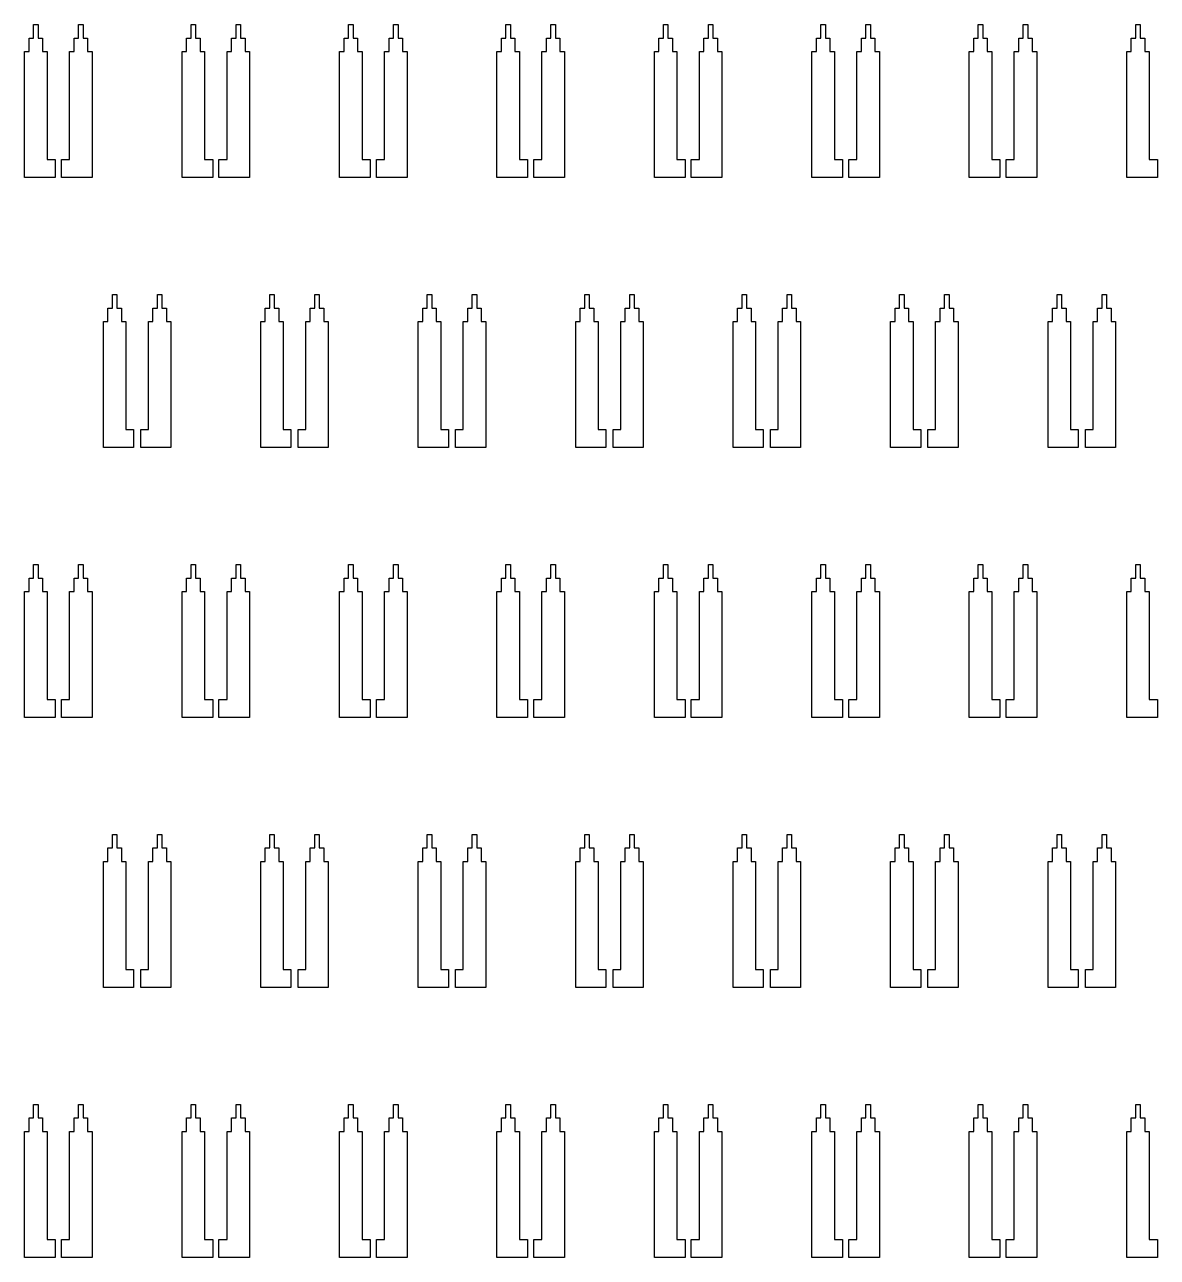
# Model space of a CAD drawing. Extents: x -38350 to 38650, y -35000 to 36000.
# Drawn here: x 20502 to 20753.8, y -23394 to -23120 of the extents above; entities that cross this region are included whole.
import ezdxf

# ---------------------------------------------------------------- set-up
doc = ezdxf.new("R2010")
doc.units = 0
doc.header["$MEASUREMENT"] = 0

msp = doc.modelspace()

# ---------------------------------------------------------------- linework, layer by layer
for p, q in [((20504, -23123), (20504, -23120)), ((20504, -23120), (20505, -23120)), ((20505, -23120), (20505, -23123)), ((20514, -23123), (20514, -23120)), ((20514, -23120), (20515, -23120)), ((20515, -23120), (20515, -23123)), ((20539, -23123), (20539, -23120)), ((20539, -23120), (20540, -23120)), ((20540, -23120), (20540, -23123)), ((20549, -23123), (20549, -23120)), ((20549, -23120), (20550, -23120)), ((20550, -23120), (20550, -23123)), ((20574, -23123), (20574, -23120)), ((20574, -23120), (20575, -23120)), ((20575, -23120), (20575, -23123)), ((20584, -23123), (20584, -23120)), ((20584, -23120), (20585, -23120)), ((20585, -23120), (20585, -23123)), ((20609, -23123), (20609, -23120)), ((20609, -23120), (20610, -23120)), ((20610, -23120), (20610, -23123)), ((20619, -23123), (20619, -23120)), ((20619, -23120), (20620, -23120)), ((20620, -23120), (20620, -23123)), ((20644, -23123), (20644, -23120)), ((20644, -23120), (20645, -23120)), ((20645, -23120), (20645, -23123)), ((20654, -23123), (20654, -23120)), ((20654, -23120), (20655, -23120)), ((20655, -23120), (20655, -23123)), ((20679, -23123), (20679, -23120)), ((20679, -23120), (20680, -23120)), ((20680, -23120), (20680, -23123)), ((20689, -23123), (20689, -23120)), ((20689, -23120), (20690, -23120)), ((20690, -23120), (20690, -23123)), ((20714, -23123), (20714, -23120)), ((20714, -23120), (20715, -23120)), ((20715, -23120), (20715, -23123)), ((20724, -23123), (20724, -23120)), ((20724, -23120), (20725, -23120)), ((20725, -23120), (20725, -23123)), ((20749, -23123), (20749, -23120)), ((20749, -23120), (20750, -23120)), ((20750, -23120), (20750, -23123)), ((20503, -23126), (20503, -23123)), ((20503, -23123), (20504, -23123)), ((20505, -23123), (20506, -23123)), ((20506, -23123), (20506, -23126)), ((20513, -23126), (20513, -23123)), ((20513, -23123), (20514, -23123)), ((20515, -23123), (20516, -23123)), ((20516, -23123), (20516, -23126)), ((20538, -23126), (20538, -23123)), ((20538, -23123), (20539, -23123)), ((20540, -23123), (20541, -23123)), ((20541, -23123), (20541, -23126)), ((20548, -23126), (20548, -23123)), ((20548, -23123), (20549, -23123)), ((20550, -23123), (20551, -23123)), ((20551, -23123), (20551, -23126)), ((20573, -23126), (20573, -23123)), ((20573, -23123), (20574, -23123)), ((20575, -23123), (20576, -23123)), ((20576, -23123), (20576, -23126)), ((20583, -23126), (20583, -23123)), ((20583, -23123), (20584, -23123)), ((20585, -23123), (20586, -23123)), ((20586, -23123), (20586, -23126)), ((20608, -23126), (20608, -23123)), ((20608, -23123), (20609, -23123)), ((20610, -23123), (20611, -23123)), ((20611, -23123), (20611, -23126)), ((20618, -23126), (20618, -23123)), ((20618, -23123), (20619, -23123)), ((20620, -23123), (20621, -23123)), ((20621, -23123), (20621, -23126)), ((20643, -23126), (20643, -23123)), ((20643, -23123), (20644, -23123)), ((20645, -23123), (20646, -23123)), ((20646, -23123), (20646, -23126)), ((20653, -23126), (20653, -23123)), ((20653, -23123), (20654, -23123)), ((20655, -23123), (20656, -23123)), ((20656, -23123), (20656, -23126)), ((20678, -23126), (20678, -23123)), ((20678, -23123), (20679, -23123)), ((20680, -23123), (20681, -23123)), ((20681, -23123), (20681, -23126)), ((20688, -23126), (20688, -23123)), ((20688, -23123), (20689, -23123)), ((20690, -23123), (20691, -23123)), ((20691, -23123), (20691, -23126)), ((20713, -23126), (20713, -23123)), ((20713, -23123), (20714, -23123)), ((20715, -23123), (20716, -23123)), ((20716, -23123), (20716, -23126)), ((20723, -23126), (20723, -23123)), ((20723, -23123), (20724, -23123)), ((20725, -23123), (20726, -23123)), ((20726, -23123), (20726, -23126)), ((20748, -23126), (20748, -23123)), ((20748, -23123), (20749, -23123)), ((20750, -23123), (20751, -23123)), ((20751, -23123), (20751, -23126)), ((20502, -23154), (20502, -23126)), ((20502, -23126), (20503, -23126)), ((20506, -23126), (20507, -23126)), ((20507, -23126), (20507, -23150)), ((20512, -23150), (20512, -23126)), ((20512, -23126), (20513, -23126)), ((20516, -23126), (20517, -23126)), ((20517, -23126), (20517, -23154)), ((20537, -23154), (20537, -23126)), ((20537, -23126), (20538, -23126)), ((20541, -23126), (20542, -23126)), ((20542, -23126), (20542, -23150)), ((20547, -23150), (20547, -23126)), ((20547, -23126), (20548, -23126)), ((20551, -23126), (20552, -23126)), ((20552, -23126), (20552, -23154)), ((20572, -23154), (20572, -23126)), ((20572, -23126), (20573, -23126)), ((20576, -23126), (20577, -23126)), ((20577, -23126), (20577, -23150)), ((20582, -23150), (20582, -23126)), ((20582, -23126), (20583, -23126)), ((20586, -23126), (20587, -23126)), ((20587, -23126), (20587, -23154)), ((20607, -23154), (20607, -23126)), ((20607, -23126), (20608, -23126)), ((20611, -23126), (20612, -23126)), ((20612, -23126), (20612, -23150)), ((20617, -23150), (20617, -23126)), ((20617, -23126), (20618, -23126)), ((20621, -23126), (20622, -23126)), ((20622, -23126), (20622, -23154)), ((20642, -23154), (20642, -23126)), ((20642, -23126), (20643, -23126)), ((20646, -23126), (20647, -23126)), ((20647, -23126), (20647, -23150)), ((20652, -23150), (20652, -23126)), ((20652, -23126), (20653, -23126)), ((20656, -23126), (20657, -23126)), ((20657, -23126), (20657, -23154)), ((20677, -23154), (20677, -23126)), ((20677, -23126), (20678, -23126)), ((20681, -23126), (20682, -23126)), ((20682, -23126), (20682, -23150)), ((20687, -23150), (20687, -23126)), ((20687, -23126), (20688, -23126)), ((20691, -23126), (20692, -23126)), ((20692, -23126), (20692, -23154)), ((20712, -23154), (20712, -23126)), ((20712, -23126), (20713, -23126)), ((20716, -23126), (20717, -23126)), ((20717, -23126), (20717, -23150)), ((20722, -23150), (20722, -23126)), ((20722, -23126), (20723, -23126)), ((20726, -23126), (20727, -23126)), ((20727, -23126), (20727, -23154)), ((20747, -23154), (20747, -23126)), ((20747, -23126), (20748, -23126)), ((20751, -23126), (20752, -23126)), ((20752, -23126), (20752, -23150)), ((20507, -23150), (20508.8, -23150)), ((20508.8, -23150), (20508.8, -23154)), ((20510.2, -23154), (20510.2, -23150)), ((20510.2, -23150), (20512, -23150)), ((20542, -23150), (20543.8, -23150)), ((20543.8, -23150), (20543.8, -23154)), ((20545.2, -23154), (20545.2, -23150)), ((20545.2, -23150), (20547, -23150)), ((20577, -23150), (20578.8, -23150)), ((20578.8, -23150), (20578.8, -23154)), ((20580.2, -23154), (20580.2, -23150)), ((20580.2, -23150), (20582, -23150)), ((20612, -23150), (20613.8, -23150)), ((20613.8, -23150), (20613.8, -23154)), ((20615.2, -23154), (20615.2, -23150)), ((20615.2, -23150), (20617, -23150)), ((20647, -23150), (20648.8, -23150)), ((20648.8, -23150), (20648.8, -23154)), ((20650.2, -23154), (20650.2, -23150)), ((20650.2, -23150), (20652, -23150)), ((20682, -23150), (20683.8, -23150)), ((20683.8, -23150), (20683.8, -23154)), ((20685.2, -23154), (20685.2, -23150)), ((20685.2, -23150), (20687, -23150)), ((20717, -23150), (20718.8, -23150)), ((20718.8, -23150), (20718.8, -23154)), ((20720.2, -23154), (20720.2, -23150)), ((20720.2, -23150), (20722, -23150)), ((20752, -23150), (20753.8, -23150)), ((20753.8, -23150), (20753.8, -23154)), ((20508.8, -23154), (20502, -23154)), ((20517, -23154), (20510.2, -23154)), ((20543.8, -23154), (20537, -23154)), ((20552, -23154), (20545.2, -23154)), ((20578.8, -23154), (20572, -23154)), ((20587, -23154), (20580.2, -23154)), ((20613.8, -23154), (20607, -23154)), ((20622, -23154), (20615.2, -23154)), ((20648.8, -23154), (20642, -23154)), ((20657, -23154), (20650.2, -23154)), ((20683.8, -23154), (20677, -23154)), ((20692, -23154), (20685.2, -23154)), ((20718.8, -23154), (20712, -23154)), ((20727, -23154), (20720.2, -23154)), ((20753.8, -23154), (20747, -23154)), ((20521.5, -23183), (20521.5, -23180)), ((20521.5, -23180), (20522.5, -23180)), ((20522.5, -23180), (20522.5, -23183)), ((20531.5, -23183), (20531.5, -23180)), ((20531.5, -23180), (20532.5, -23180)), ((20532.5, -23180), (20532.5, -23183)), ((20556.5, -23183), (20556.5, -23180)), ((20556.5, -23180), (20557.5, -23180)), ((20557.5, -23180), (20557.5, -23183)), ((20566.5, -23183), (20566.5, -23180)), ((20566.5, -23180), (20567.5, -23180)), ((20567.5, -23180), (20567.5, -23183)), ((20591.5, -23183), (20591.5, -23180)), ((20591.5, -23180), (20592.5, -23180)), ((20592.5, -23180), (20592.5, -23183)), ((20601.5, -23183), (20601.5, -23180)), ((20601.5, -23180), (20602.5, -23180)), ((20602.5, -23180), (20602.5, -23183)), ((20626.5, -23183), (20626.5, -23180)), ((20626.5, -23180), (20627.5, -23180)), ((20627.5, -23180), (20627.5, -23183)), ((20636.5, -23183), (20636.5, -23180)), ((20636.5, -23180), (20637.5, -23180)), ((20637.5, -23180), (20637.5, -23183)), ((20661.5, -23183), (20661.5, -23180)), ((20661.5, -23180), (20662.5, -23180)), ((20662.5, -23180), (20662.5, -23183)), ((20671.5, -23183), (20671.5, -23180)), ((20671.5, -23180), (20672.5, -23180)), ((20672.5, -23180), (20672.5, -23183)), ((20696.5, -23183), (20696.5, -23180)), ((20696.5, -23180), (20697.5, -23180)), ((20697.5, -23180), (20697.5, -23183)), ((20706.5, -23183), (20706.5, -23180)), ((20706.5, -23180), (20707.5, -23180)), ((20707.5, -23180), (20707.5, -23183)), ((20731.5, -23183), (20731.5, -23180)), ((20731.5, -23180), (20732.5, -23180)), ((20732.5, -23180), (20732.5, -23183)), ((20741.5, -23183), (20741.5, -23180)), ((20741.5, -23180), (20742.5, -23180)), ((20742.5, -23180), (20742.5, -23183)), ((20520.5, -23186), (20520.5, -23183)), ((20520.5, -23183), (20521.5, -23183)), ((20522.5, -23183), (20523.5, -23183)), ((20523.5, -23183), (20523.5, -23186)), ((20530.5, -23186), (20530.5, -23183)), ((20530.5, -23183), (20531.5, -23183)), ((20532.5, -23183), (20533.5, -23183)), ((20533.5, -23183), (20533.5, -23186)), ((20555.5, -23186), (20555.5, -23183)), ((20555.5, -23183), (20556.5, -23183)), ((20557.5, -23183), (20558.5, -23183)), ((20558.5, -23183), (20558.5, -23186)), ((20565.5, -23186), (20565.5, -23183)), ((20565.5, -23183), (20566.5, -23183)), ((20567.5, -23183), (20568.5, -23183)), ((20568.5, -23183), (20568.5, -23186)), ((20590.5, -23186), (20590.5, -23183)), ((20590.5, -23183), (20591.5, -23183)), ((20592.5, -23183), (20593.5, -23183)), ((20593.5, -23183), (20593.5, -23186)), ((20600.5, -23186), (20600.5, -23183)), ((20600.5, -23183), (20601.5, -23183)), ((20602.5, -23183), (20603.5, -23183)), ((20603.5, -23183), (20603.5, -23186)), ((20625.5, -23186), (20625.5, -23183)), ((20625.5, -23183), (20626.5, -23183)), ((20627.5, -23183), (20628.5, -23183)), ((20628.5, -23183), (20628.5, -23186)), ((20635.5, -23186), (20635.5, -23183)), ((20635.5, -23183), (20636.5, -23183)), ((20637.5, -23183), (20638.5, -23183)), ((20638.5, -23183), (20638.5, -23186)), ((20660.5, -23186), (20660.5, -23183)), ((20660.5, -23183), (20661.5, -23183)), ((20662.5, -23183), (20663.5, -23183)), ((20663.5, -23183), (20663.5, -23186)), ((20670.5, -23186), (20670.5, -23183)), ((20670.5, -23183), (20671.5, -23183)), ((20672.5, -23183), (20673.5, -23183)), ((20673.5, -23183), (20673.5, -23186)), ((20695.5, -23186), (20695.5, -23183)), ((20695.5, -23183), (20696.5, -23183)), ((20697.5, -23183), (20698.5, -23183)), ((20698.5, -23183), (20698.5, -23186)), ((20705.5, -23186), (20705.5, -23183)), ((20705.5, -23183), (20706.5, -23183)), ((20707.5, -23183), (20708.5, -23183)), ((20708.5, -23183), (20708.5, -23186)), ((20730.5, -23186), (20730.5, -23183)), ((20730.5, -23183), (20731.5, -23183)), ((20732.5, -23183), (20733.5, -23183)), ((20733.5, -23183), (20733.5, -23186)), ((20740.5, -23186), (20740.5, -23183)), ((20740.5, -23183), (20741.5, -23183)), ((20742.5, -23183), (20743.5, -23183)), ((20743.5, -23183), (20743.5, -23186)), ((20519.5, -23214), (20519.5, -23186)), ((20519.5, -23186), (20520.5, -23186)), ((20523.5, -23186), (20524.5, -23186)), ((20524.5, -23186), (20524.5, -23210)), ((20529.5, -23210), (20529.5, -23186)), ((20529.5, -23186), (20530.5, -23186)), ((20533.5, -23186), (20534.5, -23186)), ((20534.5, -23186), (20534.5, -23214)), ((20554.5, -23214), (20554.5, -23186)), ((20554.5, -23186), (20555.5, -23186)), ((20558.5, -23186), (20559.5, -23186)), ((20559.5, -23186), (20559.5, -23210)), ((20564.5, -23210), (20564.5, -23186)), ((20564.5, -23186), (20565.5, -23186)), ((20568.5, -23186), (20569.5, -23186)), ((20569.5, -23186), (20569.5, -23214)), ((20589.5, -23214), (20589.5, -23186)), ((20589.5, -23186), (20590.5, -23186)), ((20593.5, -23186), (20594.5, -23186)), ((20594.5, -23186), (20594.5, -23210)), ((20599.5, -23210), (20599.5, -23186)), ((20599.5, -23186), (20600.5, -23186)), ((20603.5, -23186), (20604.5, -23186)), ((20604.5, -23186), (20604.5, -23214)), ((20624.5, -23214), (20624.5, -23186)), ((20624.5, -23186), (20625.5, -23186)), ((20628.5, -23186), (20629.5, -23186)), ((20629.5, -23186), (20629.5, -23210)), ((20634.5, -23210), (20634.5, -23186)), ((20634.5, -23186), (20635.5, -23186)), ((20638.5, -23186), (20639.5, -23186)), ((20639.5, -23186), (20639.5, -23214)), ((20659.5, -23214), (20659.5, -23186)), ((20659.5, -23186), (20660.5, -23186)), ((20663.5, -23186), (20664.5, -23186)), ((20664.5, -23186), (20664.5, -23210)), ((20669.5, -23210), (20669.5, -23186)), ((20669.5, -23186), (20670.5, -23186)), ((20673.5, -23186), (20674.5, -23186)), ((20674.5, -23186), (20674.5, -23214)), ((20694.5, -23214), (20694.5, -23186)), ((20694.5, -23186), (20695.5, -23186)), ((20698.5, -23186), (20699.5, -23186)), ((20699.5, -23186), (20699.5, -23210)), ((20704.5, -23210), (20704.5, -23186)), ((20704.5, -23186), (20705.5, -23186)), ((20708.5, -23186), (20709.5, -23186)), ((20709.5, -23186), (20709.5, -23214)), ((20729.5, -23214), (20729.5, -23186)), ((20729.5, -23186), (20730.5, -23186)), ((20733.5, -23186), (20734.5, -23186)), ((20734.5, -23186), (20734.5, -23210)), ((20739.5, -23210), (20739.5, -23186)), ((20739.5, -23186), (20740.5, -23186)), ((20743.5, -23186), (20744.5, -23186)), ((20744.5, -23186), (20744.5, -23214)), ((20524.5, -23210), (20526.2, -23210)), ((20526.2, -23210), (20526.2, -23214)), ((20527.8, -23214), (20527.8, -23210)), ((20527.8, -23210), (20529.5, -23210)), ((20559.5, -23210), (20561.2, -23210)), ((20561.2, -23210), (20561.2, -23214)), ((20562.8, -23214), (20562.8, -23210)), ((20562.8, -23210), (20564.5, -23210)), ((20594.5, -23210), (20596.2, -23210)), ((20596.2, -23210), (20596.2, -23214)), ((20597.8, -23214), (20597.8, -23210)), ((20597.8, -23210), (20599.5, -23210)), ((20629.5, -23210), (20631.2, -23210)), ((20631.2, -23210), (20631.2, -23214)), ((20632.8, -23214), (20632.8, -23210)), ((20632.8, -23210), (20634.5, -23210)), ((20664.5, -23210), (20666.2, -23210)), ((20666.2, -23210), (20666.2, -23214)), ((20667.8, -23214), (20667.8, -23210)), ((20667.8, -23210), (20669.5, -23210)), ((20699.5, -23210), (20701.2, -23210)), ((20701.2, -23210), (20701.2, -23214)), ((20702.8, -23214), (20702.8, -23210)), ((20702.8, -23210), (20704.5, -23210)), ((20734.5, -23210), (20736.2, -23210)), ((20736.2, -23210), (20736.2, -23214)), ((20737.8, -23214), (20737.8, -23210)), ((20737.8, -23210), (20739.5, -23210)), ((20526.2, -23214), (20519.5, -23214)), ((20534.5, -23214), (20527.8, -23214)), ((20561.2, -23214), (20554.5, -23214)), ((20569.5, -23214), (20562.8, -23214)), ((20596.2, -23214), (20589.5, -23214)), ((20604.5, -23214), (20597.8, -23214)), ((20631.2, -23214), (20624.5, -23214)), ((20639.5, -23214), (20632.8, -23214)), ((20666.2, -23214), (20659.5, -23214)), ((20674.5, -23214), (20667.8, -23214)), ((20701.2, -23214), (20694.5, -23214)), ((20709.5, -23214), (20702.8, -23214)), ((20736.2, -23214), (20729.5, -23214)), ((20744.5, -23214), (20737.8, -23214)), ((20504, -23243), (20504, -23240)), ((20504, -23240), (20505, -23240)), ((20505, -23240), (20505, -23243)), ((20514, -23243), (20514, -23240)), ((20514, -23240), (20515, -23240)), ((20515, -23240), (20515, -23243)), ((20539, -23243), (20539, -23240)), ((20539, -23240), (20540, -23240)), ((20540, -23240), (20540, -23243)), ((20549, -23243), (20549, -23240)), ((20549, -23240), (20550, -23240)), ((20550, -23240), (20550, -23243)), ((20574, -23243), (20574, -23240)), ((20574, -23240), (20575, -23240)), ((20575, -23240), (20575, -23243)), ((20584, -23243), (20584, -23240)), ((20584, -23240), (20585, -23240)), ((20585, -23240), (20585, -23243)), ((20609, -23243), (20609, -23240)), ((20609, -23240), (20610, -23240)), ((20610, -23240), (20610, -23243)), ((20619, -23243), (20619, -23240)), ((20619, -23240), (20620, -23240)), ((20620, -23240), (20620, -23243)), ((20644, -23243), (20644, -23240)), ((20644, -23240), (20645, -23240)), ((20645, -23240), (20645, -23243)), ((20654, -23243), (20654, -23240)), ((20654, -23240), (20655, -23240)), ((20655, -23240), (20655, -23243)), ((20679, -23243), (20679, -23240)), ((20679, -23240), (20680, -23240)), ((20680, -23240), (20680, -23243)), ((20689, -23243), (20689, -23240)), ((20689, -23240), (20690, -23240)), ((20690, -23240), (20690, -23243)), ((20714, -23243), (20714, -23240)), ((20714, -23240), (20715, -23240)), ((20715, -23240), (20715, -23243)), ((20724, -23243), (20724, -23240)), ((20724, -23240), (20725, -23240)), ((20725, -23240), (20725, -23243)), ((20749, -23243), (20749, -23240)), ((20749, -23240), (20750, -23240)), ((20750, -23240), (20750, -23243)), ((20503, -23246), (20503, -23243)), ((20503, -23243), (20504, -23243)), ((20505, -23243), (20506, -23243)), ((20506, -23243), (20506, -23246)), ((20513, -23246), (20513, -23243)), ((20513, -23243), (20514, -23243)), ((20515, -23243), (20516, -23243)), ((20516, -23243), (20516, -23246)), ((20538, -23246), (20538, -23243)), ((20538, -23243), (20539, -23243)), ((20540, -23243), (20541, -23243)), ((20541, -23243), (20541, -23246)), ((20548, -23246), (20548, -23243)), ((20548, -23243), (20549, -23243)), ((20550, -23243), (20551, -23243)), ((20551, -23243), (20551, -23246)), ((20573, -23246), (20573, -23243)), ((20573, -23243), (20574, -23243)), ((20575, -23243), (20576, -23243)), ((20576, -23243), (20576, -23246)), ((20583, -23246), (20583, -23243)), ((20583, -23243), (20584, -23243)), ((20585, -23243), (20586, -23243)), ((20586, -23243), (20586, -23246)), ((20608, -23246), (20608, -23243)), ((20608, -23243), (20609, -23243)), ((20610, -23243), (20611, -23243)), ((20611, -23243), (20611, -23246)), ((20618, -23246), (20618, -23243)), ((20618, -23243), (20619, -23243)), ((20620, -23243), (20621, -23243)), ((20621, -23243), (20621, -23246)), ((20643, -23246), (20643, -23243)), ((20643, -23243), (20644, -23243)), ((20645, -23243), (20646, -23243)), ((20646, -23243), (20646, -23246)), ((20653, -23246), (20653, -23243)), ((20653, -23243), (20654, -23243)), ((20655, -23243), (20656, -23243)), ((20656, -23243), (20656, -23246)), ((20678, -23246), (20678, -23243)), ((20678, -23243), (20679, -23243)), ((20680, -23243), (20681, -23243)), ((20681, -23243), (20681, -23246)), ((20688, -23246), (20688, -23243)), ((20688, -23243), (20689, -23243)), ((20690, -23243), (20691, -23243)), ((20691, -23243), (20691, -23246)), ((20713, -23246), (20713, -23243)), ((20713, -23243), (20714, -23243)), ((20715, -23243), (20716, -23243)), ((20716, -23243), (20716, -23246)), ((20723, -23246), (20723, -23243)), ((20723, -23243), (20724, -23243)), ((20725, -23243), (20726, -23243)), ((20726, -23243), (20726, -23246)), ((20748, -23246), (20748, -23243)), ((20748, -23243), (20749, -23243)), ((20750, -23243), (20751, -23243)), ((20751, -23243), (20751, -23246)), ((20502, -23274), (20502, -23246)), ((20502, -23246), (20503, -23246)), ((20506, -23246), (20507, -23246)), ((20507, -23246), (20507, -23270)), ((20512, -23270), (20512, -23246)), ((20512, -23246), (20513, -23246)), ((20516, -23246), (20517, -23246)), ((20517, -23246), (20517, -23274)), ((20537, -23274), (20537, -23246)), ((20537, -23246), (20538, -23246)), ((20541, -23246), (20542, -23246)), ((20542, -23246), (20542, -23270)), ((20547, -23270), (20547, -23246)), ((20547, -23246), (20548, -23246)), ((20551, -23246), (20552, -23246)), ((20552, -23246), (20552, -23274)), ((20572, -23274), (20572, -23246)), ((20572, -23246), (20573, -23246)), ((20576, -23246), (20577, -23246)), ((20577, -23246), (20577, -23270)), ((20582, -23270), (20582, -23246)), ((20582, -23246), (20583, -23246)), ((20586, -23246), (20587, -23246)), ((20587, -23246), (20587, -23274)), ((20607, -23274), (20607, -23246)), ((20607, -23246), (20608, -23246)), ((20611, -23246), (20612, -23246)), ((20612, -23246), (20612, -23270)), ((20617, -23270), (20617, -23246)), ((20617, -23246), (20618, -23246)), ((20621, -23246), (20622, -23246)), ((20622, -23246), (20622, -23274)), ((20642, -23274), (20642, -23246)), ((20642, -23246), (20643, -23246)), ((20646, -23246), (20647, -23246)), ((20647, -23246), (20647, -23270)), ((20652, -23270), (20652, -23246)), ((20652, -23246), (20653, -23246)), ((20656, -23246), (20657, -23246)), ((20657, -23246), (20657, -23274)), ((20677, -23274), (20677, -23246)), ((20677, -23246), (20678, -23246)), ((20681, -23246), (20682, -23246)), ((20682, -23246), (20682, -23270)), ((20687, -23270), (20687, -23246)), ((20687, -23246), (20688, -23246)), ((20691, -23246), (20692, -23246)), ((20692, -23246), (20692, -23274)), ((20712, -23274), (20712, -23246)), ((20712, -23246), (20713, -23246)), ((20716, -23246), (20717, -23246)), ((20717, -23246), (20717, -23270)), ((20722, -23270), (20722, -23246)), ((20722, -23246), (20723, -23246)), ((20726, -23246), (20727, -23246)), ((20727, -23246), (20727, -23274)), ((20747, -23274), (20747, -23246)), ((20747, -23246), (20748, -23246)), ((20751, -23246), (20752, -23246)), ((20752, -23246), (20752, -23270)), ((20507, -23270), (20508.8, -23270)), ((20508.8, -23270), (20508.8, -23274)), ((20510.2, -23274), (20510.2, -23270)), ((20510.2, -23270), (20512, -23270)), ((20542, -23270), (20543.8, -23270)), ((20543.8, -23270), (20543.8, -23274)), ((20545.2, -23274), (20545.2, -23270)), ((20545.2, -23270), (20547, -23270)), ((20577, -23270), (20578.8, -23270)), ((20578.8, -23270), (20578.8, -23274)), ((20580.2, -23274), (20580.2, -23270)), ((20580.2, -23270), (20582, -23270)), ((20612, -23270), (20613.8, -23270)), ((20613.8, -23270), (20613.8, -23274)), ((20615.2, -23274), (20615.2, -23270)), ((20615.2, -23270), (20617, -23270)), ((20647, -23270), (20648.8, -23270)), ((20648.8, -23270), (20648.8, -23274)), ((20650.2, -23274), (20650.2, -23270)), ((20650.2, -23270), (20652, -23270)), ((20682, -23270), (20683.8, -23270)), ((20683.8, -23270), (20683.8, -23274)), ((20685.2, -23274), (20685.2, -23270)), ((20685.2, -23270), (20687, -23270)), ((20717, -23270), (20718.8, -23270)), ((20718.8, -23270), (20718.8, -23274)), ((20720.2, -23274), (20720.2, -23270)), ((20720.2, -23270), (20722, -23270)), ((20752, -23270), (20753.8, -23270)), ((20753.8, -23270), (20753.8, -23274)), ((20508.8, -23274), (20502, -23274)), ((20517, -23274), (20510.2, -23274)), ((20543.8, -23274), (20537, -23274)), ((20552, -23274), (20545.2, -23274)), ((20578.8, -23274), (20572, -23274)), ((20587, -23274), (20580.2, -23274)), ((20613.8, -23274), (20607, -23274)), ((20622, -23274), (20615.2, -23274)), ((20648.8, -23274), (20642, -23274)), ((20657, -23274), (20650.2, -23274)), ((20683.8, -23274), (20677, -23274)), ((20692, -23274), (20685.2, -23274)), ((20718.8, -23274), (20712, -23274)), ((20727, -23274), (20720.2, -23274)), ((20753.8, -23274), (20747, -23274)), ((20521.5, -23303), (20521.5, -23300)), ((20521.5, -23300), (20522.5, -23300)), ((20522.5, -23300), (20522.5, -23303)), ((20531.5, -23303), (20531.5, -23300)), ((20531.5, -23300), (20532.5, -23300)), ((20532.5, -23300), (20532.5, -23303)), ((20556.5, -23303), (20556.5, -23300)), ((20556.5, -23300), (20557.5, -23300)), ((20557.5, -23300), (20557.5, -23303)), ((20566.5, -23303), (20566.5, -23300)), ((20566.5, -23300), (20567.5, -23300)), ((20567.5, -23300), (20567.5, -23303)), ((20591.5, -23303), (20591.5, -23300)), ((20591.5, -23300), (20592.5, -23300)), ((20592.5, -23300), (20592.5, -23303)), ((20601.5, -23303), (20601.5, -23300)), ((20601.5, -23300), (20602.5, -23300)), ((20602.5, -23300), (20602.5, -23303)), ((20626.5, -23303), (20626.5, -23300)), ((20626.5, -23300), (20627.5, -23300)), ((20627.5, -23300), (20627.5, -23303)), ((20636.5, -23303), (20636.5, -23300)), ((20636.5, -23300), (20637.5, -23300)), ((20637.5, -23300), (20637.5, -23303)), ((20661.5, -23303), (20661.5, -23300)), ((20661.5, -23300), (20662.5, -23300)), ((20662.5, -23300), (20662.5, -23303)), ((20671.5, -23303), (20671.5, -23300)), ((20671.5, -23300), (20672.5, -23300)), ((20672.5, -23300), (20672.5, -23303)), ((20696.5, -23303), (20696.5, -23300)), ((20696.5, -23300), (20697.5, -23300)), ((20697.5, -23300), (20697.5, -23303)), ((20706.5, -23303), (20706.5, -23300)), ((20706.5, -23300), (20707.5, -23300)), ((20707.5, -23300), (20707.5, -23303)), ((20731.5, -23303), (20731.5, -23300)), ((20731.5, -23300), (20732.5, -23300)), ((20732.5, -23300), (20732.5, -23303)), ((20741.5, -23303), (20741.5, -23300)), ((20741.5, -23300), (20742.5, -23300)), ((20742.5, -23300), (20742.5, -23303)), ((20520.5, -23306), (20520.5, -23303)), ((20520.5, -23303), (20521.5, -23303)), ((20522.5, -23303), (20523.5, -23303)), ((20523.5, -23303), (20523.5, -23306)), ((20530.5, -23306), (20530.5, -23303)), ((20530.5, -23303), (20531.5, -23303)), ((20532.5, -23303), (20533.5, -23303)), ((20533.5, -23303), (20533.5, -23306)), ((20555.5, -23306), (20555.5, -23303)), ((20555.5, -23303), (20556.5, -23303)), ((20557.5, -23303), (20558.5, -23303)), ((20558.5, -23303), (20558.5, -23306)), ((20565.5, -23306), (20565.5, -23303)), ((20565.5, -23303), (20566.5, -23303)), ((20567.5, -23303), (20568.5, -23303)), ((20568.5, -23303), (20568.5, -23306)), ((20590.5, -23306), (20590.5, -23303)), ((20590.5, -23303), (20591.5, -23303)), ((20592.5, -23303), (20593.5, -23303)), ((20593.5, -23303), (20593.5, -23306)), ((20600.5, -23306), (20600.5, -23303)), ((20600.5, -23303), (20601.5, -23303)), ((20602.5, -23303), (20603.5, -23303)), ((20603.5, -23303), (20603.5, -23306)), ((20625.5, -23306), (20625.5, -23303)), ((20625.5, -23303), (20626.5, -23303)), ((20627.5, -23303), (20628.5, -23303)), ((20628.5, -23303), (20628.5, -23306)), ((20635.5, -23306), (20635.5, -23303)), ((20635.5, -23303), (20636.5, -23303)), ((20637.5, -23303), (20638.5, -23303)), ((20638.5, -23303), (20638.5, -23306)), ((20660.5, -23306), (20660.5, -23303)), ((20660.5, -23303), (20661.5, -23303)), ((20662.5, -23303), (20663.5, -23303)), ((20663.5, -23303), (20663.5, -23306)), ((20670.5, -23306), (20670.5, -23303)), ((20670.5, -23303), (20671.5, -23303)), ((20672.5, -23303), (20673.5, -23303)), ((20673.5, -23303), (20673.5, -23306)), ((20695.5, -23306), (20695.5, -23303)), ((20695.5, -23303), (20696.5, -23303)), ((20697.5, -23303), (20698.5, -23303)), ((20698.5, -23303), (20698.5, -23306)), ((20705.5, -23306), (20705.5, -23303)), ((20705.5, -23303), (20706.5, -23303)), ((20707.5, -23303), (20708.5, -23303)), ((20708.5, -23303), (20708.5, -23306)), ((20730.5, -23306), (20730.5, -23303)), ((20730.5, -23303), (20731.5, -23303)), ((20732.5, -23303), (20733.5, -23303)), ((20733.5, -23303), (20733.5, -23306)), ((20740.5, -23306), (20740.5, -23303)), ((20740.5, -23303), (20741.5, -23303)), ((20742.5, -23303), (20743.5, -23303)), ((20743.5, -23303), (20743.5, -23306)), ((20519.5, -23334), (20519.5, -23306)), ((20519.5, -23306), (20520.5, -23306)), ((20523.5, -23306), (20524.5, -23306)), ((20524.5, -23306), (20524.5, -23330)), ((20529.5, -23330), (20529.5, -23306)), ((20529.5, -23306), (20530.5, -23306)), ((20533.5, -23306), (20534.5, -23306)), ((20534.5, -23306), (20534.5, -23334)), ((20554.5, -23334), (20554.5, -23306)), ((20554.5, -23306), (20555.5, -23306)), ((20558.5, -23306), (20559.5, -23306)), ((20559.5, -23306), (20559.5, -23330)), ((20564.5, -23330), (20564.5, -23306)), ((20564.5, -23306), (20565.5, -23306)), ((20568.5, -23306), (20569.5, -23306)), ((20569.5, -23306), (20569.5, -23334)), ((20589.5, -23334), (20589.5, -23306)), ((20589.5, -23306), (20590.5, -23306)), ((20593.5, -23306), (20594.5, -23306)), ((20594.5, -23306), (20594.5, -23330)), ((20599.5, -23330), (20599.5, -23306)), ((20599.5, -23306), (20600.5, -23306)), ((20603.5, -23306), (20604.5, -23306)), ((20604.5, -23306), (20604.5, -23334)), ((20624.5, -23334), (20624.5, -23306)), ((20624.5, -23306), (20625.5, -23306)), ((20628.5, -23306), (20629.5, -23306)), ((20629.5, -23306), (20629.5, -23330)), ((20634.5, -23330), (20634.5, -23306)), ((20634.5, -23306), (20635.5, -23306)), ((20638.5, -23306), (20639.5, -23306)), ((20639.5, -23306), (20639.5, -23334)), ((20659.5, -23334), (20659.5, -23306)), ((20659.5, -23306), (20660.5, -23306)), ((20663.5, -23306), (20664.5, -23306)), ((20664.5, -23306), (20664.5, -23330)), ((20669.5, -23330), (20669.5, -23306)), ((20669.5, -23306), (20670.5, -23306)), ((20673.5, -23306), (20674.5, -23306)), ((20674.5, -23306), (20674.5, -23334)), ((20694.5, -23334), (20694.5, -23306)), ((20694.5, -23306), (20695.5, -23306)), ((20698.5, -23306), (20699.5, -23306)), ((20699.5, -23306), (20699.5, -23330)), ((20704.5, -23330), (20704.5, -23306)), ((20704.5, -23306), (20705.5, -23306)), ((20708.5, -23306), (20709.5, -23306)), ((20709.5, -23306), (20709.5, -23334)), ((20729.5, -23334), (20729.5, -23306)), ((20729.5, -23306), (20730.5, -23306)), ((20733.5, -23306), (20734.5, -23306)), ((20734.5, -23306), (20734.5, -23330)), ((20739.5, -23330), (20739.5, -23306)), ((20739.5, -23306), (20740.5, -23306)), ((20743.5, -23306), (20744.5, -23306)), ((20744.5, -23306), (20744.5, -23334)), ((20524.5, -23330), (20526.2, -23330)), ((20526.2, -23330), (20526.2, -23334)), ((20527.8, -23334), (20527.8, -23330)), ((20527.8, -23330), (20529.5, -23330)), ((20559.5, -23330), (20561.2, -23330)), ((20561.2, -23330), (20561.2, -23334)), ((20562.8, -23334), (20562.8, -23330)), ((20562.8, -23330), (20564.5, -23330)), ((20594.5, -23330), (20596.2, -23330)), ((20596.2, -23330), (20596.2, -23334)), ((20597.8, -23334), (20597.8, -23330)), ((20597.8, -23330), (20599.5, -23330)), ((20629.5, -23330), (20631.2, -23330)), ((20631.2, -23330), (20631.2, -23334)), ((20632.8, -23334), (20632.8, -23330)), ((20632.8, -23330), (20634.5, -23330)), ((20664.5, -23330), (20666.2, -23330)), ((20666.2, -23330), (20666.2, -23334)), ((20667.8, -23334), (20667.8, -23330)), ((20667.8, -23330), (20669.5, -23330)), ((20699.5, -23330), (20701.2, -23330)), ((20701.2, -23330), (20701.2, -23334)), ((20702.8, -23334), (20702.8, -23330)), ((20702.8, -23330), (20704.5, -23330)), ((20734.5, -23330), (20736.2, -23330)), ((20736.2, -23330), (20736.2, -23334)), ((20737.8, -23334), (20737.8, -23330)), ((20737.8, -23330), (20739.5, -23330)), ((20526.2, -23334), (20519.5, -23334)), ((20534.5, -23334), (20527.8, -23334)), ((20561.2, -23334), (20554.5, -23334)), ((20569.5, -23334), (20562.8, -23334)), ((20596.2, -23334), (20589.5, -23334)), ((20604.5, -23334), (20597.8, -23334)), ((20631.2, -23334), (20624.5, -23334)), ((20639.5, -23334), (20632.8, -23334)), ((20666.2, -23334), (20659.5, -23334)), ((20674.5, -23334), (20667.8, -23334)), ((20701.2, -23334), (20694.5, -23334)), ((20709.5, -23334), (20702.8, -23334)), ((20736.2, -23334), (20729.5, -23334)), ((20744.5, -23334), (20737.8, -23334)), ((20504, -23363), (20504, -23360)), ((20504, -23360), (20505, -23360)), ((20505, -23360), (20505, -23363)), ((20514, -23363), (20514, -23360)), ((20514, -23360), (20515, -23360)), ((20515, -23360), (20515, -23363)), ((20539, -23363), (20539, -23360)), ((20539, -23360), (20540, -23360)), ((20540, -23360), (20540, -23363)), ((20549, -23363), (20549, -23360)), ((20549, -23360), (20550, -23360)), ((20550, -23360), (20550, -23363)), ((20574, -23363), (20574, -23360)), ((20574, -23360), (20575, -23360)), ((20575, -23360), (20575, -23363)), ((20584, -23363), (20584, -23360)), ((20584, -23360), (20585, -23360)), ((20585, -23360), (20585, -23363)), ((20609, -23363), (20609, -23360)), ((20609, -23360), (20610, -23360)), ((20610, -23360), (20610, -23363)), ((20619, -23363), (20619, -23360)), ((20619, -23360), (20620, -23360)), ((20620, -23360), (20620, -23363)), ((20644, -23363), (20644, -23360)), ((20644, -23360), (20645, -23360)), ((20645, -23360), (20645, -23363)), ((20654, -23363), (20654, -23360)), ((20654, -23360), (20655, -23360)), ((20655, -23360), (20655, -23363)), ((20679, -23363), (20679, -23360)), ((20679, -23360), (20680, -23360)), ((20680, -23360), (20680, -23363)), ((20689, -23363), (20689, -23360)), ((20689, -23360), (20690, -23360)), ((20690, -23360), (20690, -23363)), ((20714, -23363), (20714, -23360)), ((20714, -23360), (20715, -23360)), ((20715, -23360), (20715, -23363)), ((20724, -23363), (20724, -23360)), ((20724, -23360), (20725, -23360)), ((20725, -23360), (20725, -23363)), ((20749, -23363), (20749, -23360)), ((20749, -23360), (20750, -23360)), ((20750, -23360), (20750, -23363)), ((20503, -23366), (20503, -23363)), ((20503, -23363), (20504, -23363)), ((20505, -23363), (20506, -23363)), ((20506, -23363), (20506, -23366)), ((20513, -23366), (20513, -23363)), ((20513, -23363), (20514, -23363)), ((20515, -23363), (20516, -23363)), ((20516, -23363), (20516, -23366)), ((20538, -23366), (20538, -23363)), ((20538, -23363), (20539, -23363)), ((20540, -23363), (20541, -23363)), ((20541, -23363), (20541, -23366)), ((20548, -23366), (20548, -23363)), ((20548, -23363), (20549, -23363)), ((20550, -23363), (20551, -23363)), ((20551, -23363), (20551, -23366)), ((20573, -23366), (20573, -23363)), ((20573, -23363), (20574, -23363)), ((20575, -23363), (20576, -23363)), ((20576, -23363), (20576, -23366)), ((20583, -23366), (20583, -23363)), ((20583, -23363), (20584, -23363)), ((20585, -23363), (20586, -23363)), ((20586, -23363), (20586, -23366)), ((20608, -23366), (20608, -23363)), ((20608, -23363), (20609, -23363)), ((20610, -23363), (20611, -23363)), ((20611, -23363), (20611, -23366)), ((20618, -23366), (20618, -23363)), ((20618, -23363), (20619, -23363)), ((20620, -23363), (20621, -23363)), ((20621, -23363), (20621, -23366)), ((20643, -23366), (20643, -23363)), ((20643, -23363), (20644, -23363)), ((20645, -23363), (20646, -23363)), ((20646, -23363), (20646, -23366)), ((20653, -23366), (20653, -23363)), ((20653, -23363), (20654, -23363)), ((20655, -23363), (20656, -23363)), ((20656, -23363), (20656, -23366)), ((20678, -23366), (20678, -23363)), ((20678, -23363), (20679, -23363)), ((20680, -23363), (20681, -23363)), ((20681, -23363), (20681, -23366)), ((20688, -23366), (20688, -23363)), ((20688, -23363), (20689, -23363)), ((20690, -23363), (20691, -23363)), ((20691, -23363), (20691, -23366)), ((20713, -23366), (20713, -23363)), ((20713, -23363), (20714, -23363)), ((20715, -23363), (20716, -23363)), ((20716, -23363), (20716, -23366)), ((20723, -23366), (20723, -23363)), ((20723, -23363), (20724, -23363)), ((20725, -23363), (20726, -23363)), ((20726, -23363), (20726, -23366)), ((20748, -23366), (20748, -23363)), ((20748, -23363), (20749, -23363)), ((20750, -23363), (20751, -23363)), ((20751, -23363), (20751, -23366)), ((20502, -23394), (20502, -23366)), ((20502, -23366), (20503, -23366)), ((20506, -23366), (20507, -23366)), ((20507, -23366), (20507, -23390)), ((20512, -23390), (20512, -23366)), ((20512, -23366), (20513, -23366)), ((20516, -23366), (20517, -23366)), ((20517, -23366), (20517, -23394)), ((20537, -23394), (20537, -23366)), ((20537, -23366), (20538, -23366)), ((20541, -23366), (20542, -23366)), ((20542, -23366), (20542, -23390)), ((20547, -23390), (20547, -23366)), ((20547, -23366), (20548, -23366)), ((20551, -23366), (20552, -23366)), ((20552, -23366), (20552, -23394)), ((20572, -23394), (20572, -23366)), ((20572, -23366), (20573, -23366)), ((20576, -23366), (20577, -23366)), ((20577, -23366), (20577, -23390)), ((20582, -23390), (20582, -23366)), ((20582, -23366), (20583, -23366)), ((20586, -23366), (20587, -23366)), ((20587, -23366), (20587, -23394)), ((20607, -23394), (20607, -23366)), ((20607, -23366), (20608, -23366)), ((20611, -23366), (20612, -23366)), ((20612, -23366), (20612, -23390)), ((20617, -23390), (20617, -23366)), ((20617, -23366), (20618, -23366)), ((20621, -23366), (20622, -23366)), ((20622, -23366), (20622, -23394)), ((20642, -23394), (20642, -23366)), ((20642, -23366), (20643, -23366)), ((20646, -23366), (20647, -23366)), ((20647, -23366), (20647, -23390)), ((20652, -23390), (20652, -23366)), ((20652, -23366), (20653, -23366)), ((20656, -23366), (20657, -23366)), ((20657, -23366), (20657, -23394)), ((20677, -23394), (20677, -23366)), ((20677, -23366), (20678, -23366)), ((20681, -23366), (20682, -23366)), ((20682, -23366), (20682, -23390)), ((20687, -23390), (20687, -23366)), ((20687, -23366), (20688, -23366)), ((20691, -23366), (20692, -23366)), ((20692, -23366), (20692, -23394)), ((20712, -23394), (20712, -23366)), ((20712, -23366), (20713, -23366)), ((20716, -23366), (20717, -23366)), ((20717, -23366), (20717, -23390)), ((20722, -23390), (20722, -23366)), ((20722, -23366), (20723, -23366)), ((20726, -23366), (20727, -23366)), ((20727, -23366), (20727, -23394)), ((20747, -23394), (20747, -23366)), ((20747, -23366), (20748, -23366)), ((20751, -23366), (20752, -23366)), ((20752, -23366), (20752, -23390)), ((20507, -23390), (20508.8, -23390)), ((20508.8, -23390), (20508.8, -23394)), ((20510.2, -23394), (20510.2, -23390)), ((20510.2, -23390), (20512, -23390)), ((20542, -23390), (20543.8, -23390)), ((20543.8, -23390), (20543.8, -23394)), ((20545.2, -23394), (20545.2, -23390)), ((20545.2, -23390), (20547, -23390)), ((20577, -23390), (20578.8, -23390)), ((20578.8, -23390), (20578.8, -23394)), ((20580.2, -23394), (20580.2, -23390)), ((20580.2, -23390), (20582, -23390)), ((20612, -23390), (20613.8, -23390)), ((20613.8, -23390), (20613.8, -23394)), ((20615.2, -23394), (20615.2, -23390)), ((20615.2, -23390), (20617, -23390)), ((20647, -23390), (20648.8, -23390)), ((20648.8, -23390), (20648.8, -23394)), ((20650.2, -23394), (20650.2, -23390)), ((20650.2, -23390), (20652, -23390)), ((20682, -23390), (20683.8, -23390)), ((20683.8, -23390), (20683.8, -23394)), ((20685.2, -23394), (20685.2, -23390)), ((20685.2, -23390), (20687, -23390)), ((20717, -23390), (20718.8, -23390)), ((20718.8, -23390), (20718.8, -23394)), ((20720.2, -23394), (20720.2, -23390)), ((20720.2, -23390), (20722, -23390)), ((20752, -23390), (20753.8, -23390)), ((20753.8, -23390), (20753.8, -23394)), ((20508.8, -23394), (20502, -23394)), ((20517, -23394), (20510.2, -23394)), ((20543.8, -23394), (20537, -23394)), ((20552, -23394), (20545.2, -23394)), ((20578.8, -23394), (20572, -23394)), ((20587, -23394), (20580.2, -23394)), ((20613.8, -23394), (20607, -23394)), ((20622, -23394), (20615.2, -23394)), ((20648.8, -23394), (20642, -23394)), ((20657, -23394), (20650.2, -23394)), ((20683.8, -23394), (20677, -23394)), ((20692, -23394), (20685.2, -23394)), ((20718.8, -23394), (20712, -23394)), ((20727, -23394), (20720.2, -23394)), ((20753.8, -23394), (20747, -23394))]:
    msp.add_line(p, q)

doc.saveas('drawing.dxf')
